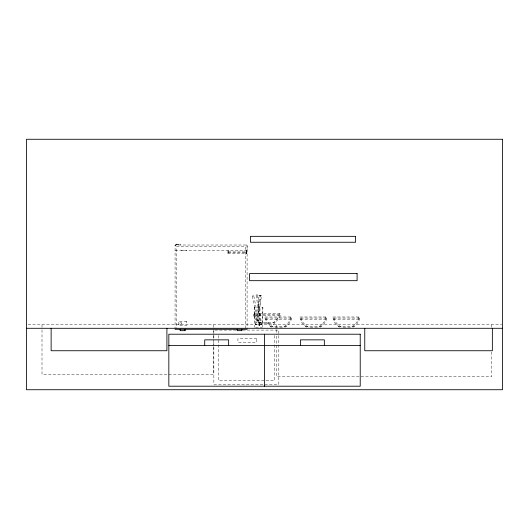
<?xml version="1.0" encoding="UTF-8"?>
<svg xmlns="http://www.w3.org/2000/svg" width="529" height="529" viewBox="0 0 529 529"><rect width="100%" height="100%" fill="white"/><g stroke="black" fill="none" stroke-linecap="round" stroke-linejoin="round"><path stroke-width="0.4" stroke-dasharray="2.65 1.98" d="M262.708 327.306L262.873 307.309L254.363 307.435L254.654 327.306M259.613 324.985L260.275 295.579L259.468 295.427L258.787 295.546L258.866 324.998L259.613 324.985L258.873 324.978M178.22 244.14L178.187 245.013M255.732 324.707L260.076 295.658L260.764 295.592L261.557 295.863L256.472 324.826L255.732 324.707L256.472 324.806M273.215 324.753C275.45 321.493 281.521 317.698 280.225 313.446L253.695 313.446L253.239 313.975L253.695 314.504L280.225 314.504M255.619 327.339L261.749 327.339M279.418 313.452C279.107 318.121 275.47 321.453 271.8 323.622L262.113 323.622C258.45 321.453 254.806 318.121 254.495 313.452M290.679 316.997C290.368 321.665 286.725 324.998 283.061 327.167L273.367 327.167C269.704 324.998 266.061 321.665 265.756 316.997M291.479 318.048L264.95 318.048L264.5 317.519L264.95 316.99L291.479 316.99C292.358 320.376 288.16 325.414 284.853 327.286M325.804 316.997C325.494 321.665 321.857 324.998 318.187 327.167L308.5 327.167C304.836 324.998 301.193 321.665 300.882 316.997M326.611 318.048L300.082 318.048L299.632 317.519L300.082 316.99L326.611 316.99C327.484 320.376 323.285 325.414 319.985 327.286M358.728 316.997C358.417 321.665 354.78 324.998 351.111 327.167L341.423 327.167C337.753 324.998 334.116 321.665 333.806 316.997M359.528 318.048L333.006 318.048L332.549 317.519L333.006 316.99L359.528 316.99C360.408 320.376 356.209 325.414 352.903 327.286M258.774 295.585L260.275 295.579M261.557 295.863L260.076 295.658M175.939 245.013L176.137 244.14L180.237 244.14L180.435 245.013M262.873 307.309L262.225 324.733M258.979 325.315L259.713 325.156L253.708 295.711L252.869 295.87L252.293 296.009L258.979 325.315L259.706 325.156M252.3 296.022L252.888 295.909M253.662 295.731L253.08 295.87M260.896 324.707L261.637 324.594L257.266 294.845L256.043 295.043L260.896 324.713L261.313 324.654M256.049 295.037L256.724 294.924M257.451 294.832L256.836 294.931M261.22 324.654L261.61 324.601M175.939 244.577L180.435 244.577M181.235 250.323L186.849 250.323M175.079 250.548L247.076 250.541L247.089 245.013L175.073 245.013L175.073 329.276M228.29 251.923L246.818 251.923M228.29 252.617L246.818 252.617M227.82 253.312L246.871 253.312M253.946 315.634L279.973 315.634M265.201 319.179L291.228 319.179M300.333 319.179L326.36 319.179M333.25 319.179L359.284 319.179M258.82 322.677L275.093 322.677M28.103 324.753L501.723 324.753M270.081 326.221L286.354 326.221M305.207 326.221L321.48 326.221M338.13 326.221L354.404 326.221M236.053 330.089L213.848 330.089L213.848 339.968M242.639 330.089L278.823 330.089L278.823 384.438L213.848 384.438L213.848 340.795M246.408 245.026L246.309 245.013A0.926 0.774 -90 0 1 247.096 245.932L247.089 329.276M254.489 307.309L255.203 324.746M339.631 327.286L335.095 323.245L333.006 318.048M306.708 327.286L302.171 323.245L300.082 318.048M271.575 327.286L267.046 323.245L264.95 318.048M253.695 314.504C253.609 319.47 258.661 321.308 260.704 324.753M491.712 324.753L491.712 327.226M491.712 351.977L491.712 376.734L276.7 376.734L276.7 335.479M276.7 324.753L276.7 328.879M276.7 329.699L276.7 334.652M274.769 335.525L274.769 380.404L218.332 380.404L218.332 335.525M246.831 250.541L246.831 253.312M246.626 250.541L246.679 253.312M246.54 251.923L246.58 253.312M246.388 251.923L246.468 253.312M246.296 251.923L246.355 253.312M246.236 251.923L246.045 253.312M245.588 328.397L245.588 246.772L176.574 246.772L176.574 328.397M228.29 250.541L228.29 253.312M227.933 250.541L227.933 253.312M213.306 324.753L213.306 328.82M213.306 329.633L213.306 334.513M213.306 335.326L213.306 345.9M213.306 346.713L213.306 374.367L42.009 374.367L42.009 329.633M42.009 324.753L42.009 328.82M175.066 245.932A0.932 0.774 -90 0 1 175.859 245.02M181.619 323.351L180.911 324.178L179.847 324.178L179.258 322.796L181.619 322.796L181.619 323.351M186.704 321.262L178.438 321.262L178.438 325.408L186.704 325.408L186.704 321.262M256.81 338.672L237.905 338.672L237.905 342.217L256.81 342.217L256.81 338.672"/><path stroke-width="0.79" d="M26.45 328.297L502.55 328.297M175.073 329.276L247.089 329.276M168.837 345.483L360.223 345.483M492.354 328.297L492.354 350.74L364.765 350.74L364.765 328.297M324.343 345.483L324.343 339.849L300.419 339.849L300.419 345.483M264.533 334.216L264.533 386.203M241.826 329.276L241.826 330.658L237.197 330.658L237.197 329.276M241.634 329.276L241.634 330.658M228.647 345.483L228.647 339.849L204.723 339.849L204.723 345.483M185.295 329.276L185.295 330.658L180.138 330.658L180.138 329.276M184.674 329.276L184.674 330.658M180.508 329.276L180.508 330.658M166.913 328.297L166.913 350.74L51.134 350.74L51.134 328.297M502.55 139.272L26.45 139.272L26.45 389.728L502.55 389.728L502.55 139.272M355.561 236.344L250.415 236.344L250.415 242.256L355.561 242.256L355.561 236.344M357.095 273.592L249.589 273.592L249.589 280.681L357.095 280.681L357.095 273.592M360.223 334.216L168.837 334.216L168.837 386.203L360.223 386.203L360.223 334.216"/></g></svg>
